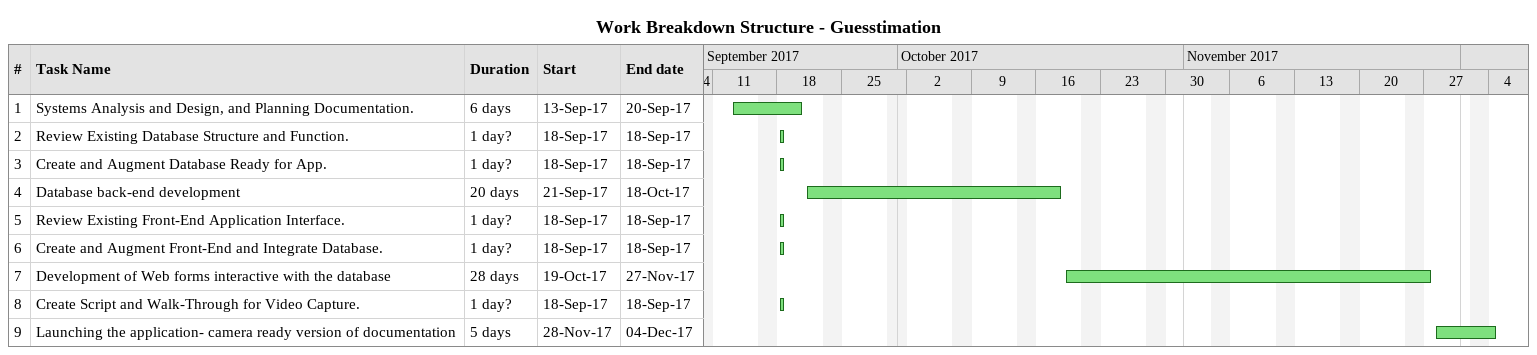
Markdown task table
Work Breakdown Structure - Guesstimation

| ID | Task | Duration | Start | Finish |
|---|---|---|---|---|
| 1 | Systems Analysis and Design, and Planning Documentation. | 6d | 2017-09-13 | 2017-09-20 |
| 2 | Review Existing Database Structure and Function. | 1d? | 2017-09-18 | 2017-09-18 |
| 3 | Create and Augment Database Ready for App. | 1d? | 2017-09-18 | 2017-09-18 |
| 4 | Database back-end development | 20d | 2017-09-21 | 2017-10-18 |
| 5 | Review Existing Front-End Application Interface. | 1d? | 2017-09-18 | 2017-09-18 |
| 6 | Create and Augment Front-End and Integrate Database. | 1d? | 2017-09-18 | 2017-09-18 |
| 7 | Development of Web forms interactive with the database | 28d | 2017-10-19 | 2017-11-27 |
| 8 | Create Script and Walk-Through for Video Capture. | 1d? | 2017-09-18 | 2017-09-18 |
| 9 | Launching the application- camera ready version of documentation | 5d | 2017-11-28 | 2017-12-04 |
